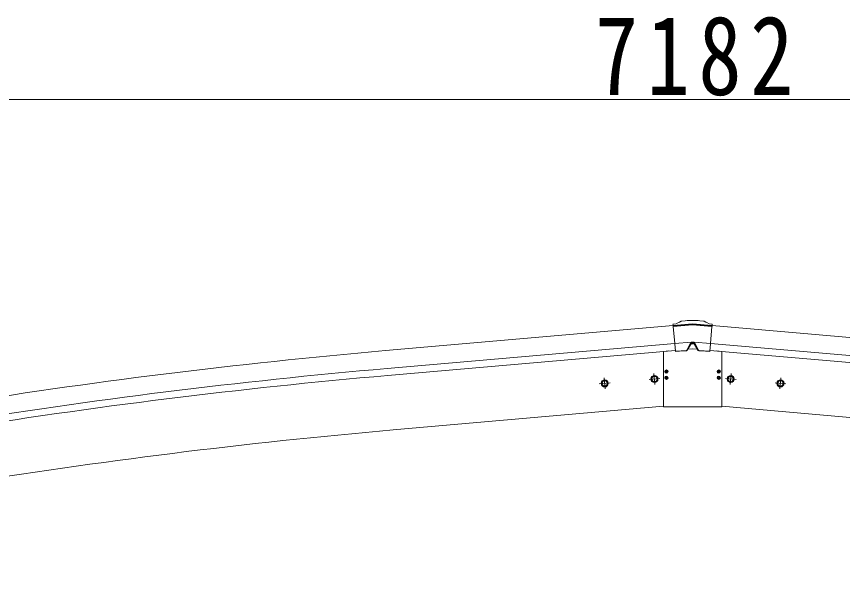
# Model space of a CAD drawing. Units: millimetres at full size, sheet at 1:40; details may follow other scales. Extents: x -11181 to 11305, y -7804 to 7716.
# Drawn here: x -6582 to -4596, y -2182 to -845 of the extents above; entities that cross this region are included whole.
import ezdxf

# ---------------------------------------------------------------- set-up
doc = ezdxf.new("R2010")
doc.units = ezdxf.units.MM
doc.header["$LTSCALE"] = 40
for name, color, linetype, lineweight in [('0-1_本体', 4, 'Continuous', 9), ('0-2_部品', 7, 'Continuous', 9), ('0-8_PARTS2', 2, 'Continuous', 9), ('0-A_寸法', 6, 'Continuous', 9)]:
    doc.layers.add(name, color=color, linetype=linetype, lineweight=lineweight)
doc.styles.add('ＭＳ ゴシック', font='')
doc.styles.get('ＭＳ ゴシック').set_extended_font_data('MS Gothic')

msp = doc.modelspace()

# ---------------------------------------------------------------- linework, layer by layer
at = {"layer": '0-1_本体'}
for p, q in [((-5003.43, -1588.38), (-5694.84, -1648.62)), ((-4909.82, -1588.38), (-4218.41, -1648.62)), ((-4999.66, -1631.39), (-5691.1, -1691.62)), ((-4913.59, -1631.39), (-4222.15, -1691.62)), ((-4998.2, -1648.15), (-5689.64, -1708.39)), ((-4915.05, -1648.15), (-4223.61, -1708.39)), ((-5676.25, -1839.32), (-5026.62, -1782.48)), ((-4237, -1839.32), (-4886.62, -1782.48))]:
    msp.add_line(p, q, dxfattribs=at)
for centre, radius, start, end in [((-4439, -16063.84), 14469.82, 94.97901, 103.47901), ((-4439, -16063.84), 14426.65, 94.97901, 103.47901), ((-4439, -16063.84), 14409.82, 94.97901, 103.47901), ((-4421.58, -16176.94), 14392.42, 95.00113, 103.49889)]:
    msp.add_arc(centre, radius, start, end, dxfattribs=at)
at = {"layer": '0-2_部品'}
for p, q in [((-5003.73, -1584.94), (-4996.41, -1584.3)), ((-4996.41, -1584.3), (-5003.73, -1584.94)), ((-5003.6, -1586.34), (-5003.73, -1584.94)), ((-5003.6, -1586.34), (-5003.73, -1584.94)), ((-5003.6, -1586.34), (-5003.57, -1586.76)), ((-5003.6, -1586.34), (-5003.57, -1586.76)), ((-5003.57, -1586.76), (-5003.31, -1589.75)), ((-5003.57, -1586.76), (-5003.31, -1589.75)), ((-4956.62, -1583.94), (-5003.46, -1588.04)), ((-4956.62, -1583.94), (-5003.46, -1588.04)), ((-4956.62, -1585.67), (-5003.31, -1589.75)), ((-4956.62, -1585.67), (-5003.31, -1589.75)), ((-4956.62, -1586.35), (-5003.25, -1590.43)), ((-4956.62, -1586.35), (-5003.25, -1590.43)), ((-4984.23, -1578.11), (-4988.39, -1580.51)), ((-4988.39, -1580.51), (-4984.23, -1578.11)), ((-4974.32, -1576.87), (-4982.59, -1577.59)), ((-4982.59, -1577.59), (-4974.32, -1576.87)), ((-4956.62, -1583.94), (-4909.79, -1588.04)), ((-4956.62, -1583.94), (-4909.79, -1588.04)), ((-4956.62, -1585.67), (-4909.94, -1589.75)), ((-4956.62, -1585.67), (-4909.94, -1589.75)), ((-4956.62, -1586.35), (-4910, -1590.43)), ((-4956.62, -1586.35), (-4910, -1590.43)), ((-4930.66, -1577.59), (-4938.93, -1576.87)), ((-4938.93, -1576.87), (-4930.66, -1577.59)), ((-4924.86, -1580.51), (-4929.02, -1578.11)), ((-4929.02, -1578.11), (-4924.86, -1580.51)), ((-4916.83, -1584.3), (-4909.52, -1584.94)), ((-4909.52, -1584.94), (-4916.83, -1584.3)), ((-4909.68, -1586.76), (-4909.94, -1589.75)), ((-4909.68, -1586.76), (-4909.94, -1589.75)), ((-4909.65, -1586.34), (-4909.68, -1586.76)), ((-4909.65, -1586.34), (-4909.68, -1586.76)), ((-4909.65, -1586.34), (-4909.52, -1584.94)), ((-4909.65, -1586.34), (-4909.52, -1584.94)), ((-5003.31, -1589.75), (-5003.25, -1590.43)), ((-5003.25, -1590.43), (-5003.31, -1589.75)), ((-5003.25, -1590.43), (-4999.64, -1631.69)), ((-5003.25, -1590.43), (-4999.64, -1631.69)), ((-4910, -1590.43), (-4913.61, -1631.69)), ((-4910, -1590.43), (-4913.61, -1631.69)), ((-4910, -1590.43), (-4909.94, -1589.75)), ((-4909.94, -1589.75), (-4910, -1590.43)), ((-4960.29, -1628.25), (-4960.28, -1628.09)), ((-4960.29, -1628.25), (-4960.28, -1628.09)), ((-4960.28, -1628.09), (-4956.62, -1628.4)), ((-4960.28, -1628.09), (-4956.62, -1628.4)), ((-4952.97, -1628.09), (-4956.62, -1628.4)), ((-4952.97, -1628.09), (-4956.62, -1628.4)), ((-4952.96, -1628.25), (-4952.97, -1628.09)), ((-4952.96, -1628.25), (-4952.97, -1628.09)), ((-4999.64, -1631.69), (-4960.29, -1628.25)), ((-4960.29, -1628.25), (-4999.64, -1631.69)), ((-4999.56, -1632.58), (-4999.64, -1631.69)), ((-4999.64, -1631.69), (-4999.56, -1632.58)), ((-4999.56, -1632.58), (-4998.01, -1650.32)), ((-4999.56, -1632.58), (-4998.01, -1650.32)), ((-4998.01, -1650.32), (-4971.6, -1648.01)), ((-4971.6, -1648.01), (-4998.01, -1650.32)), ((-4970.45, -1647.24), (-4961.74, -1631.07)), ((-4961.74, -1631.07), (-4970.45, -1647.24)), ((-4969.38, -1647.63), (-4960.4, -1632.07)), ((-4960.4, -1632.07), (-4969.38, -1647.63)), ((-4967.9, -1645.07), (-4956.62, -1643.98)), ((-4967.9, -1645.07), (-4956.62, -1643.98)), ((-4960.54, -1631.08), (-4961.74, -1631.07)), ((-4961.74, -1631.07), (-4960.54, -1631.08)), ((-4960.95, -1631.12), (-4960.4, -1632.07)), ((-4960.95, -1631.12), (-4960.4, -1632.07)), ((-4960.54, -1631.08), (-4960.37, -1629.15)), ((-4960.54, -1631.08), (-4960.37, -1629.15)), ((-4960.54, -1631.13), (-4960.54, -1631.08)), ((-4960.54, -1631.08), (-4960.54, -1631.13)), ((-4956.62, -1631.12), (-4960.54, -1631.13)), ((-4960.54, -1631.13), (-4956.62, -1631.12)), ((-4960.5, -1630.63), (-4956.62, -1630.62)), ((-4956.62, -1630.62), (-4960.5, -1630.63)), ((-4960.4, -1632.07), (-4952.85, -1632.07)), ((-4952.85, -1632.07), (-4960.4, -1632.07)), ((-4960.29, -1628.25), (-4960.37, -1629.15)), ((-4960.37, -1629.15), (-4960.29, -1628.25)), ((-4956.62, -1628.4), (-4956.62, -1630.62)), ((-4956.62, -1628.4), (-4956.62, -1630.62)), ((-4956.62, -1631.12), (-4956.62, -1630.62)), ((-4956.62, -1630.62), (-4952.75, -1630.63)), ((-4956.62, -1631.12), (-4956.62, -1630.62)), ((-4952.75, -1630.63), (-4956.62, -1630.62)), ((-4952.71, -1631.13), (-4956.62, -1631.12)), ((-4956.62, -1631.12), (-4952.71, -1631.13)), ((-4945.35, -1645.07), (-4956.62, -1643.98)), ((-4945.35, -1645.07), (-4956.62, -1643.98)), ((-4952.88, -1629.15), (-4952.96, -1628.25)), ((-4952.96, -1628.25), (-4913.61, -1631.69)), ((-4952.96, -1628.25), (-4952.88, -1629.15)), ((-4913.61, -1631.69), (-4952.96, -1628.25)), ((-4952.71, -1631.08), (-4952.88, -1629.15)), ((-4952.71, -1631.08), (-4952.88, -1629.15)), ((-4952.3, -1631.12), (-4952.85, -1632.07)), ((-4952.3, -1631.12), (-4952.85, -1632.07)), ((-4952.85, -1632.07), (-4943.87, -1647.63)), ((-4943.87, -1647.63), (-4952.85, -1632.07)), ((-4951.51, -1631.07), (-4952.71, -1631.08)), ((-4952.71, -1631.08), (-4951.51, -1631.07)), ((-4952.71, -1631.08), (-4952.71, -1631.13)), ((-4952.71, -1631.13), (-4952.71, -1631.08)), ((-4951.51, -1631.07), (-4942.8, -1647.24)), ((-4942.8, -1647.24), (-4951.51, -1631.07)), ((-4941.65, -1648.01), (-4915.24, -1650.32)), ((-4915.24, -1650.32), (-4941.65, -1648.01)), ((-4913.69, -1632.58), (-4915.24, -1650.32)), ((-4913.69, -1632.58), (-4915.24, -1650.32)), ((-4913.61, -1631.69), (-4913.69, -1632.58)), ((-4913.69, -1632.58), (-4913.61, -1631.69)), ((-5026.62, -1650.75), (-5013.76, -1649.51)), ((-5026.62, -1650.75), (-5013.76, -1649.51)), ((-5026.62, -1783.98), (-5026.62, -1650.75)), ((-4997.96, -1650.81), (-4998.01, -1650.32)), ((-4998.01, -1650.32), (-4997.96, -1650.81)), ((-4997.94, -1651.07), (-4997.96, -1650.81)), ((-4987.98, -1650.2), (-4997.94, -1651.07)), ((-4987.98, -1650.2), (-4987.97, -1650.33)), ((-4987.97, -1650.33), (-4971.33, -1648.87)), ((-4971.33, -1648.87), (-4987.97, -1650.33)), ((-4941.92, -1648.87), (-4925.28, -1650.33)), ((-4925.28, -1650.33), (-4941.92, -1648.87)), ((-4925.27, -1650.2), (-4925.28, -1650.33)), ((-4925.27, -1650.2), (-4915.31, -1651.07)), ((-4915.31, -1651.07), (-4915.29, -1650.81)), ((-4915.24, -1650.32), (-4915.29, -1650.81)), ((-4915.29, -1650.81), (-4915.24, -1650.32)), ((-4886.62, -1650.75), (-4899.49, -1649.51)), ((-4886.62, -1650.75), (-4899.49, -1649.51)), ((-4886.62, -1783.98), (-4886.62, -1650.75)), ((-5021.87, -1698.48), (-5020.76, -1698.46)), ((-5021.87, -1699.48), (-5020.76, -1699.5)), ((-5020.76, -1698.46), (-5020.24, -1698.36)), ((-5020.76, -1699.5), (-5020.24, -1699.6)), ((-5020.14, -1697.84), (-5020.24, -1698.36)), ((-5020.14, -1700.12), (-5020.24, -1699.6)), ((-5020.12, -1696.74), (-5020.14, -1697.84)), ((-5020.12, -1701.23), (-5020.14, -1700.12)), ((-5019.12, -1696.74), (-5019.11, -1697.84)), ((-5019.12, -1701.23), (-5019.11, -1700.12)), ((-5019.11, -1697.84), (-5019, -1698.36)), ((-5019.11, -1700.12), (-5019, -1699.6)), ((-5018.49, -1698.46), (-5019, -1698.36)), ((-5018.49, -1699.5), (-5019, -1699.6)), ((-5017.38, -1698.48), (-5018.49, -1698.46)), ((-5017.38, -1699.48), (-5018.49, -1699.5)), ((-4895.87, -1698.48), (-4894.76, -1698.46)), ((-4895.87, -1699.48), (-4894.76, -1699.5)), ((-4894.76, -1698.46), (-4894.24, -1698.36)), ((-4894.76, -1699.5), (-4894.24, -1699.6)), ((-4894.14, -1697.84), (-4894.24, -1698.36)), ((-4894.14, -1700.12), (-4894.24, -1699.6)), ((-4894.12, -1696.74), (-4894.14, -1697.84)), ((-4894.12, -1701.23), (-4894.14, -1700.12)), ((-4893.12, -1696.74), (-4893.11, -1697.84)), ((-4893.12, -1701.23), (-4893.11, -1700.12)), ((-4893.11, -1697.84), (-4893, -1698.36)), ((-4893.11, -1700.12), (-4893, -1699.6)), ((-4892.49, -1698.46), (-4893, -1698.36)), ((-4892.49, -1699.5), (-4893, -1699.6)), ((-4891.38, -1698.48), (-4892.49, -1698.46)), ((-4891.38, -1699.48), (-4892.49, -1699.5)), ((-5021.87, -1713.48), (-5020.76, -1713.46)), ((-5021.87, -1714.48), (-5020.76, -1714.5)), ((-5020.76, -1713.46), (-5020.24, -1713.36)), ((-5020.76, -1714.5), (-5020.24, -1714.6)), ((-5020.14, -1712.84), (-5020.24, -1713.36)), ((-5020.14, -1715.12), (-5020.24, -1714.6)), ((-5020.12, -1711.74), (-5020.14, -1712.84)), ((-5020.12, -1716.23), (-5020.14, -1715.12)), ((-5019.12, -1711.74), (-5019.11, -1712.84)), ((-5019.12, -1716.23), (-5019.11, -1715.12)), ((-5019.11, -1712.84), (-5019, -1713.36)), ((-5019.11, -1715.12), (-5019, -1714.6)), ((-5018.49, -1713.46), (-5019, -1713.36)), ((-5018.49, -1714.5), (-5019, -1714.6)), ((-5017.38, -1713.48), (-5018.49, -1713.46)), ((-5017.38, -1714.48), (-5018.49, -1714.5)), ((-4895.87, -1713.48), (-4894.76, -1713.46)), ((-4895.87, -1714.48), (-4894.76, -1714.5)), ((-4894.76, -1713.46), (-4894.24, -1713.36)), ((-4894.76, -1714.5), (-4894.24, -1714.6)), ((-4894.14, -1712.84), (-4894.24, -1713.36)), ((-4894.14, -1715.12), (-4894.24, -1714.6)), ((-4894.12, -1711.74), (-4894.14, -1712.84)), ((-4894.12, -1716.23), (-4894.14, -1715.12)), ((-4893.12, -1711.74), (-4893.11, -1712.84)), ((-4893.12, -1716.23), (-4893.11, -1715.12)), ((-4893.11, -1712.84), (-4893, -1713.36)), ((-4893.11, -1715.12), (-4893, -1714.6)), ((-4892.49, -1713.46), (-4893, -1713.36)), ((-4892.49, -1714.5), (-4893, -1714.6)), ((-4891.38, -1713.48), (-4892.49, -1713.46)), ((-4891.38, -1714.48), (-4892.49, -1714.5))]:
    msp.add_line(p, q, dxfattribs=at)
for points in [[(-4996.41, -1584.3), (-4990.59, -1580.93), (-4988.39, -1580.51)], [(-4988.39, -1580.51), (-4990.59, -1580.93), (-4996.41, -1584.3)], [(-4924.86, -1580.51), (-4922.66, -1580.93), (-4916.83, -1584.3)], [(-4916.83, -1584.3), (-4922.66, -1580.93), (-4924.86, -1580.51)], [(-5026.62, -1783.98), (-4886.62, -1783.98), (-4886.62, -1650.75)], [(-4886.62, -1783.98), (-5026.62, -1783.98), (-5026.62, -1650.75)], [(-4987.97, -1650.33), (-4987.98, -1650.2), (-4997.94, -1651.07), (-4997.96, -1650.81)], [(-4925.28, -1650.33), (-4925.27, -1650.2), (-4915.31, -1651.07), (-4915.29, -1650.81)]]:
    msp.add_lwpolyline(points, dxfattribs=at)
for points in [[(-5175.36, -1727.97), (-5172.19, -1721.17), (-5164.71, -1720.52), (-5160.4, -1726.67), (-5163.58, -1733.47), (-5171.05, -1734.12)], [(-5175.34, -1728.14), (-5172.17, -1721.33), (-5164.7, -1720.68), (-5160.39, -1726.83), (-5163.56, -1733.63), (-5171.04, -1734.28)], [(-5055.81, -1717.52), (-5052.64, -1710.71), (-5045.17, -1710.06), (-5040.86, -1716.21), (-5044.03, -1723.01), (-5051.51, -1723.66)], [(-5055.8, -1717.68), (-5052.63, -1710.87), (-5045.15, -1710.22), (-5040.84, -1716.37), (-5044.02, -1723.17), (-5051.49, -1723.82)], [(-4857.45, -1717.68), (-4860.62, -1710.87), (-4868.1, -1710.22), (-4872.4, -1716.37), (-4869.23, -1723.17), (-4861.76, -1723.82)], [(-4857.44, -1717.52), (-4860.61, -1710.71), (-4868.08, -1710.06), (-4872.39, -1716.21), (-4869.22, -1723.01), (-4861.74, -1723.66)], [(-4737.91, -1728.14), (-4741.08, -1721.33), (-4748.55, -1720.68), (-4752.86, -1726.83), (-4749.69, -1733.63), (-4742.21, -1734.28)], [(-4737.89, -1727.97), (-4741.06, -1721.17), (-4748.54, -1720.52), (-4752.85, -1726.67), (-4749.67, -1733.47), (-4742.2, -1734.12)]]:
    msp.add_lwpolyline(points, close=True, dxfattribs=at)
for centre, radius in [((-5019.62, -1698.98), 4), ((-4893.62, -1698.98), 4), ((-5167.88, -1727.32), 8.5), ((-5167.87, -1727.48), 8.5), ((-5167.88, -1727.32), 7.7), ((-5167.87, -1727.48), 7.7), ((-5167.88, -1727.32), 6.5), ((-5167.87, -1727.48), 6.5), ((-5048.34, -1716.86), 8.5), ((-5048.32, -1717.02), 8.5), ((-5048.34, -1716.86), 7.7), ((-5048.32, -1717.02), 7.7), ((-5048.34, -1716.86), 6.5), ((-5048.32, -1717.02), 6.5), ((-5019.62, -1713.98), 4), ((-4893.62, -1713.98), 4), ((-4864.93, -1717.02), 8.5), ((-4864.91, -1716.86), 8.5), ((-4864.93, -1717.02), 7.7), ((-4864.91, -1716.86), 7.7), ((-4864.93, -1717.02), 6.5), ((-4864.91, -1716.86), 6.5), ((-4745.38, -1727.48), 8.5), ((-4745.37, -1727.32), 8.5), ((-4745.38, -1727.48), 7.7), ((-4745.37, -1727.32), 7.7), ((-4745.38, -1727.48), 6.5), ((-4745.37, -1727.32), 6.5)]:
    msp.add_circle(centre, radius, dxfattribs=at)
for centre, radius, start, end in [((-4982.24, -1581.56), 3.99, 95, 120), ((-4982.24, -1581.56), 3.99, 95, 120), ((-4956.62, -1779.08), 202.99, 85, 95), ((-4956.62, -1779.08), 202.99, 85, 95), ((-4931.01, -1581.56), 3.99, 60, 85), ((-4931.01, -1581.56), 3.99, 60, 85), ((-5019.62, -1698.98), 2.3, 167.44414, 192.55586), ((-5019.62, -1698.98), 2.3, 77.44414, 102.55586), ((-5019.62, -1698.98), 2.3, 257.44414, 282.55586), ((-5019.62, -1698.98), 2.3, 347.44414, 12.55586), ((-4893.62, -1698.98), 2.3, 167.44414, 192.55586), ((-4893.62, -1698.98), 2.3, 77.44414, 102.55586), ((-4893.62, -1698.98), 2.3, 257.44414, 282.55586), ((-4893.62, -1698.98), 2.3, 347.44414, 12.55586), ((-5019.62, -1713.98), 2.3, 167.44414, 192.55586), ((-5019.62, -1713.98), 2.3, 77.44414, 102.55586), ((-5019.62, -1713.98), 2.3, 257.44414, 282.55586), ((-5019.62, -1713.98), 2.3, 347.44414, 12.55586), ((-4893.62, -1713.98), 2.3, 167.44414, 192.55586), ((-4893.62, -1713.98), 2.3, 77.44414, 102.55586), ((-4893.62, -1713.98), 2.3, 257.44414, 282.55586), ((-4893.62, -1713.98), 2.3, 347.44414, 12.55586)]:
    msp.add_arc(centre, radius, start, end, dxfattribs=at)
for centre, major_axis, ratio, start_param, end_param in [((-4971.77, -1646.46), (-0.53, 1.47), 0.958259, 2.8941775, 3.8521671), ((-4971.77, -1646.46), (-0.53, 1.47), 0.958259, 2.8941775, 3.8521671), ((-4971.55, -1646.37), (-1.35, 2.11), 0.997631, 2.6625978, 3.6205875), ((-4971.55, -1646.37), (-1.35, 2.11), 0.997631, 2.6625978, 3.6205875), ((-4962.09, -1631.14), (1.15, 0.02), 0.060825, 0.0337838, 1.2585957), ((-4962.09, -1631.14), (-1.15, -0.02), 0.060825, 3.1753764, 4.4001884), ((-4951.16, -1631.14), (1.15, -0.02), 0.060825, 1.8829969, 3.1078089), ((-4951.16, -1631.14), (-1.15, 0.02), 0.060825, 5.0245896, 6.2494015), ((-4941.7, -1646.37), (1.35, 2.11), 0.997631, 2.6625978, 3.6205875), ((-4941.7, -1646.37), (1.35, 2.11), 0.997631, 2.6625978, 3.6205875), ((-4941.48, -1646.46), (0.53, 1.47), 0.958259, 2.4310182, 3.3890078), ((-4941.48, -1646.46), (0.53, 1.47), 0.958259, 2.4310182, 3.3890078)]:
    msp.add_ellipse(centre, major_axis=major_axis, ratio=ratio, start_param=start_param, end_param=end_param, dxfattribs=at)
at = {"layer": '0-8_PARTS2'}
for p, q in [((-5049.47, -1703.91), (-5047.2, -1729.81)), ((-4863.78, -1703.91), (-4866.05, -1729.81)), ((-5154.93, -1726.19), (-5180.83, -1728.45)), ((-5169.01, -1714.37), (-5166.75, -1740.27)), ((-5035.39, -1715.73), (-5061.29, -1717.99)), ((-4877.86, -1715.73), (-4851.96, -1717.99)), ((-4758.32, -1726.19), (-4732.42, -1728.45)), ((-4744.24, -1714.37), (-4746.5, -1740.27))]:
    msp.add_line(p, q, dxfattribs=at)
at = {"layer": '0-A_寸法'}
msp.add_line((-1365.62, -1044.87), (-8547.62, -1044.87), dxfattribs=at)

# ---------------------------------------------------------------- texts
at = {"layer": '0-A_寸法', "color": 7, "insert": (-5191.62, -1036.87), "char_height": 190.6, "attachment_point": 7, "style": 'ＭＳ ゴシック'}
msp.add_mtext('\\T1.2;\\W0.8;7182', dxfattribs=at)

doc.saveas('drawing.dxf')
